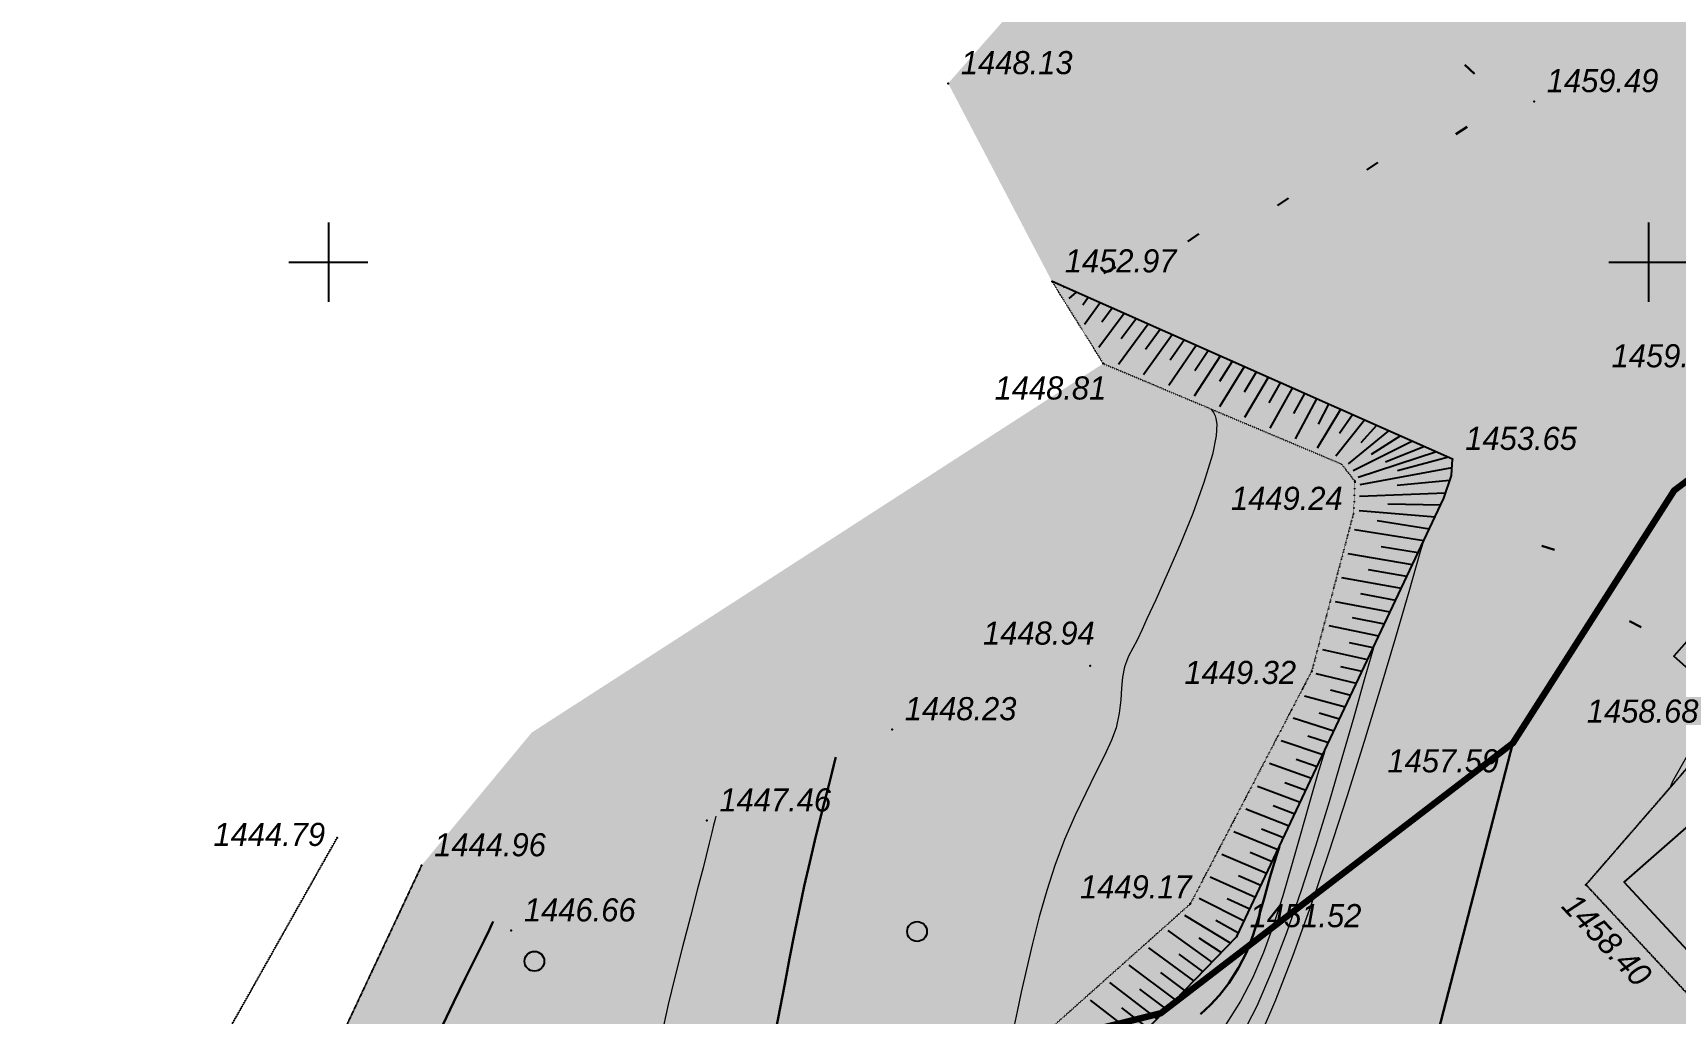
# Model space of a CAD drawing. Header units: millimetres. Extents: x 474337 to 1180020, y 4124662 to 4776603.
# Drawn here: x 563098 to 625297, y 4315095 to 4352221 of the extents above; entities that cross this region are included whole.
import ezdxf

# ---------------------------------------------------------------- set-up
doc = ezdxf.new("R2010")
doc.units = ezdxf.units.MM
doc.header["$PDMODE"] = 32
doc.header["$PDSIZE"] = 0.33
doc.linetypes.add('Д_ТРОТ_ТРУБА', pattern=[3, 1.5, -1.5])
doc.linetypes.add('Контура низ откосов  Штриховая 0.1-0.5 - - - - - - -', pattern=[0.6, 0.1, -0.5])
for name, color, linetype in [('(001) Сетка', 92, 'Continuous'), ('(004) Точки рельефа', 7, 'Continuous'), ('(007) Здания', 7, 'Continuous'), ('(025) Дорога', 7, 'Continuous'), ('(031) Горизонтали', 42, 'Continuous'), ('(035) Откосы', 7, 'Continuous'), ('(038) Деревья', 7, 'Continuous'), ('(040) Ограда', 7, 'Continuous')]:
    doc.layers.add(name, color=color, linetype=linetype)
doc.layers.add('(032) Горизонтали утолщенные', color=32, linetype='Continuous', lineweight=30)
doc.layers.add('(042) Бергштрих11', color=32, linetype='Continuous', lineweight=30)
doc.styles.add('D-431', font='')
doc.styles.get('D-431').set_extended_font_data('D431', italic=True)
doc.linetypes.add('ОГРАДА_V_ПРОВ', pattern='A,2.5,["v",Standard,S=1,R=0,X=0,Y=0],5,["v",Standard,S=1,R=180,X=0,Y=0],2.5', length=10)

# ---------------------------------------------------------------- blocks, each defined once
blk = doc.blocks.new('d')
at = {"layer": '(038) Деревья'}
blk.add_ellipse((0, 0), major_axis=(0.265, 0.265), ratio=1, start_param=5.497787, end_param=11.780972, dxfattribs=at)
blk = doc.blocks.new('Setka')
at = {"layer": '(001) Сетка'}
for p, q in [((0, 1.5), (0, -1.5)), ((-1.5, 0), (1.5, 0))]:
    blk.add_line(p, q, dxfattribs=at)

msp = doc.modelspace()

# ---------------------------------------------------------------- hatches: boundary and pattern name
at = {"lineweight": 30}
h = msp.add_hatch(color=74, dxfattribs=at)
h.dxf.hatch_style = 1
h.paths.add_polyline_path([(633175, 4349371), (632445, 4350958), (636357, 4352757), (637141, 4351054), (640648, 4352543), (648947, 4356956), (669587, 4356956), (677876, 4361936), (686916, 4370366), (689024, 4372969), (689326, 4374683), (688120, 4377668), (687868, 4380547), (691128, 4386945), (699101, 4396791), (709954, 4406912), (729810, 4426767), (742406, 4440276), (758684, 4456553), (772811, 4469273), (783394, 4478802), (785866, 4481107), (794074, 4490889), (799709, 4497372), (803431, 4500076), (805225, 4502291), (806413, 4502565), (810168, 4501629), (811415, 4501716), (813289, 4504601), (813465, 4507957), (812972, 4511068), (818452, 4519193), (823656, 4525620), (832236, 4532567), (844049, 4539949), (853922, 4545649), (876870, 4557851), (908020, 4557851), (917859, 4544794), (924047, 4575388), (935917, 4597951), (965442, 4643567), (925088, 4624056), (916353, 4619712), (892616, 4615150), (870021, 4612401), (847687, 4604139), (831189, 4600503), (795360, 4594192), (785632, 4597934), (778244, 4576750), (768574, 4559771), (754716, 4534815), (737097, 4503664), (720556, 4477258), (698516, 4449781), (678903, 4431955), (663271, 4417420), (630887, 4381491), (612878, 4367449), (597764, 4350308), (601698, 4342800), (603635, 4339695), (581991, 4325721), (577817, 4320688), (569860, 4303729), (566258, 4292434), (567003, 4287025), (569794, 4277604), (568791, 4289068), (570228, 4292149), (573306, 4295568), (590395, 4304275), (594338, 4310347), (599670, 4313551), (605802, 4315080), (607943, 4326094), (611205, 4332781), (613371, 4335024), (616991, 4338773), (615686, 4344424), (632566, 4349112)])
h = msp.add_hatch(color=74, dxfattribs=at)
h.dxf.hatch_style = 1
h.paths.add_polyline_path([(637141, 4351054), (639303, 4346353), (635391, 4344553), (633175, 4349371), (632566, 4349112), (620057, 4345760), (615686, 4344424), (616991, 4338773), (611205, 4332781), (607943, 4326094), (605802, 4315080), (599670, 4313551), (594338, 4310347), (590395, 4304275), (573306, 4295568), (576018, 4294051), (586230, 4294051), (616144, 4313712), (619146, 4325320), (625260, 4334894), (631928, 4339904), (643132, 4345328), (651158, 4347940), (645076, 4354897), (640648, 4352543)])
h = msp.add_hatch(color=74, dxfattribs=at)
h.dxf.hatch_style = 1
edge = h.paths.add_edge_path()
edge.add_line((668651, 4311220), (672337, 4307004))
edge.add_line((672337, 4307004), (677607, 4311612))
edge.add_line((677607, 4311612), (667602, 4323055))
edge.add_line((667602, 4323055), (660826, 4317131))
edge.add_line((660826, 4317131), (661221, 4316679))
edge.add_line((661221, 4316679), (653392, 4309834))
edge.add_line((653392, 4309834), (650364, 4313297))
edge.add_line((650364, 4313297), (648858, 4311981))
edge.add_line((648858, 4311981), (645172, 4316197))
edge.add_line((645172, 4316197), (656013, 4325675))
edge.add_line((656013, 4325675), (659699, 4321459))
edge.add_line((659699, 4321459), (664969, 4326066))
edge.add_line((664969, 4326066), (654964, 4337509))
edge.add_line((654964, 4337509), (648189, 4331586))
edge.add_line((648189, 4331586), (648584, 4331134))
edge.add_line((648584, 4331134), (640754, 4324289))
edge.add_line((640754, 4324289), (637727, 4327752))
edge.add_line((637727, 4327752), (636221, 4326435))
edge.add_line((636221, 4326435), (632535, 4330651))
edge.add_line((632535, 4330651), (643376, 4340129))
edge.add_line((643376, 4340129), (647062, 4335913))
edge.add_line((647062, 4335913), (655343, 4343154))
edge.add_line((655343, 4343154), (651158, 4347940))
edge.add_line((651158, 4347940), (643132, 4345328))
edge.add_line((643132, 4345328), (631928, 4339904))
edge.add_line((631928, 4339904), (625260, 4334894))
edge.add_line((625260, 4334894), (619146, 4325320))
edge.add_line((619146, 4325320), (616144, 4313712))
edge.add_line((616144, 4313712), (664431, 4273531))
edge.add_line((664431, 4273531), (665085, 4273391))
edge.add_line((665085, 4273391), (676692, 4276338))
edge.add_line((676692, 4276338), (683409, 4279643))
edge.add_line((683409, 4279643), (683636, 4279308))
edge.add_line((683636, 4279308), (694123, 4282038))
edge.add_line((694123, 4282038), (696993, 4286732))
edge.add_arc((694278, 4288008), 3000, 334.83215, 395.55832)
edge.add_line((696718, 4289752), (692877, 4294146))
edge.add_line((692877, 4294146), (686101, 4288222))
edge.add_line((686101, 4288222), (686496, 4287770))
edge.add_line((686496, 4287770), (678667, 4280925))
edge.add_line((678667, 4280925), (675639, 4284388))
edge.add_line((675639, 4284388), (674133, 4283072))
edge.add_line((674133, 4283072), (670447, 4287287))
edge.add_line((670447, 4287287), (681288, 4296766))
edge.add_line((681288, 4296766), (684974, 4292550))
edge.add_line((684974, 4292550), (690244, 4297157))
edge.add_line((690244, 4297157), (680239, 4308600))
edge.add_line((680239, 4308600), (673464, 4302676))
edge.add_line((673464, 4302676), (673859, 4302225))
edge.add_line((673859, 4302225), (666029, 4295379))
edge.add_line((666029, 4295379), (663001, 4298843))
edge.add_line((663001, 4298843), (661496, 4297526))
edge.add_line((661496, 4297526), (657810, 4301742))
edge.add_line((657810, 4301742), (668651, 4311220))

# ---------------------------------------------------------------- linework, layer by layer
at = {"layer": '(004) Точки рельефа', "linetype": 'ByBlock', "lineweight": -2}
for p in [(597764, 4350308, 1446619), (619951, 4349626, 1457976), (601698, 4342800, 1451463), (603635, 4339695, 1447300), (616865, 4336078, 1452140), (613163, 4335241, 1447727), (625260, 4334894, 1457068), (603137, 4328244, 1447432), (611535, 4328052, 1447805), (595638, 4325841, 1446725), (619146, 4325320, 1456081), (588618, 4322386, 1445953), (574623, 4321735, 1443284), (577817, 4320688, 1443445), (621919, 4319959, 1456893), (606933, 4319231, 1447656), (581215, 4318221, 1445154), (608701, 4318003, 1450014)]:
    msp.add_point(p, dxfattribs=at)
at = {"layer": '(007) Здания'}
for points, elevation in [([(626620, 4330165), (625243, 4328609), (626693, 4327326), (628070, 4328882)], 1457431), ([(630091, 4325948), (635566, 4318457), (629801, 4313113), (623368, 4320062)], 1458574)]:
    msp.add_lwpolyline(points, close=True, dxfattribs=dict(at, elevation=elevation))
at = {"layer": '(025) Дорога', "linetype": 'Д_ТРОТ_ТРУБА', "flags": 128}
for points, elevation in [([(631269, 4309908), (621919, 4319959), (627530, 4326430), (626693, 4327326)], 1456655), ([(563098, 4286118), (563248, 4295570), (565347, 4305275), (574623, 4321735)], 1446856), ([(577817, 4320688), (569860, 4303729), (566258, 4292434), (568352, 4277225), (580498, 4265770), (591797, 4263523), (606132, 4264295), (623648, 4265826)], 1443445)]:
    msp.add_lwpolyline(points, dxfattribs=dict(at, elevation=elevation))
at = {"layer": '(031) Горизонтали', "color": 42, "linetype": 'Continuous', "lineweight": 0}
for points, elevation in [([(607715, 4337977), (607814, 4337839), (607875, 4337713), (607905, 4337621), (607935, 4337395), (607911, 4336965), (607769, 4336250), (607451, 4335189), (607025, 4334023), (606545, 4332838), (606061, 4331720), (605626, 4330754), (605292, 4330026), (605112, 4329623), (604926, 4329225), (604755, 4328924), (604596, 4328621), (604445, 4328214), (604363, 4327817), (604328, 4327402), (604301, 4326956), (604245, 4326462), (604121, 4325906), (603947, 4325432), (603682, 4324858), (603349, 4324189), (602972, 4323431), (602572, 4322591), (602174, 4321672), (601801, 4320682), (601499, 4319739), (601216, 4318737), (600957, 4317727), (600727, 4316761), (600532, 4315889), (600377, 4315163), (600268, 4314634)], 1447490), ([(615738, 4332892), (615633, 4332525), (615207, 4331051), (614703, 4329326), (614133, 4327414), (613513, 4325379), (612856, 4323284), (612178, 4321193), (611493, 4319170), (610815, 4317279), (610158, 4315584), (609537, 4314147)], 1451990), ([(613874, 4328949), (613870, 4328936), (613523, 4327722), (613122, 4326309), (612674, 4324752), (612187, 4323103), (611670, 4321416), (611130, 4319744), (610575, 4318143), (610013, 4316664), (609452, 4315363), (608899, 4314292)], 1451490), ([(627249, 4326731), (626872, 4326297), (626306, 4325605), (625709, 4324775), (625190, 4323869), (625093, 4323620)], 1457490), ([(612024, 4325034), (611747, 4324131), (611419, 4322986), (611096, 4321827), (610771, 4320669), (610435, 4319533), (610081, 4318434), (609701, 4317392), (609287, 4316424), (608832, 4315549), (608257, 4314624)], 1450990), ([(588962, 4322555), (588950, 4322504), (588923, 4322395), (588878, 4322212), (588810, 4321934), (588711, 4321529), (588597, 4321064), (588480, 4320604), (588270, 4319798), (588001, 4318762), (587705, 4317611), (587415, 4316460), (587164, 4315424), (586984, 4314620)], 1445990)]:
    msp.add_lwpolyline(points, dxfattribs=dict(at, elevation=elevation))
at = {"layer": '(032) Горизонтали утолщенные', "color": 32, "linetype": 'Continuous', "lineweight": 30}
for points, elevation in [([(593509, 4324793), (593486, 4324699), (593437, 4324502), (593358, 4324188), (593242, 4323731), (593081, 4323101), (592906, 4322404), (592718, 4321640), (592520, 4320809), (592314, 4319909), (592129, 4319048), (591943, 4318120), (591757, 4317161), (591575, 4316207), (591399, 4315293), (591232, 4314455)], 1446490), ([(610312, 4321413), (610207, 4321103), (609948, 4320236), (609727, 4319439), (609521, 4318706), (609308, 4318028), (609064, 4317397), (608765, 4316806), (608395, 4316225), (608045, 4315779), (607694, 4315408), (607318, 4315053)], 1450490), ([(580534, 4318566), (580487, 4318464), (580380, 4318236), (580190, 4317843), (579892, 4317242), (579475, 4316405), (579043, 4315525), (578631, 4314656)], 1444490)]:
    msp.add_lwpolyline(points, dxfattribs=dict(at, elevation=elevation))
at = {"layer": '(035) Откосы', "color": 7}
for p, q in [((602153, 4342599, 1447016), (602122, 4342572, 1447016)), ((602608, 4342397, 1447016), (602330, 4342161, 1447016)), ((603063, 4342195, 1447016), (602858, 4341906, 1447016)), ((603518, 4341994, 1447016), (602927, 4341180, 1447016)), ((604428, 4341590, 1447016), (603473, 4340307, 1447016)), ((603973, 4341792, 1447016), (603587, 4341268, 1447016)), ((605338, 4341187, 1447016), (604211, 4339664, 1447016)), ((604883, 4341389, 1447016), (604314, 4340630, 1447016)), ((605793, 4340986, 1447016), (605238, 4340225, 1447016)), ((606248, 4340784, 1447016), (605162, 4339264, 1447016)), ((607158, 4340381, 1447016), (606120, 4338861, 1447016)), ((606703, 4340582, 1447016), (606172, 4339822, 1447016)), ((608068, 4339977, 1447016), (607077, 4338459, 1447016)), ((607613, 4340179, 1447016), (607106, 4339419, 1447016)), ((608523, 4339776, 1447016), (608039, 4339017, 1447016)), ((608978, 4339574, 1447016), (608034, 4338056, 1447016)), ((609433, 4339372, 1447016), (608973, 4338614, 1447016)), ((609888, 4339171, 1447016), (608991, 4337654, 1447016)), ((610343, 4338969, 1447016), (609906, 4338211, 1447016)), ((610798, 4338767, 1447016), (609948, 4337251, 1447016)), ((611253, 4338566, 1447016), (610840, 4337808, 1447016)), ((611708, 4338364, 1447016), (610905, 4336849, 1447016)), ((612618, 4337961, 1447016), (611736, 4336497, 1447016)), ((612163, 4338162, 1447016), (611773, 4337405, 1447016)), ((613073, 4337759, 1447016), (612581, 4337053, 1447016)), ((613528, 4337557, 1447016), (612440, 4336195, 1447016)), ((614438, 4337154, 1447016), (612907, 4335898, 1447016)), ((613983, 4337356, 1447016), (613391, 4336694, 1447016)), ((615347, 4336751, 1447016), (613105, 4335636, 1447016)), ((614893, 4336953, 1447016), (613780, 4336252, 1447016)), ((615802, 4336549, 1447016), (614328, 4335960, 1447016)), ((616257, 4336348, 1447016), (613290, 4335385, 1447016)), ((616712, 4336146, 1447016), (614779, 4335633, 1447016)), ((616841, 4335748, 1447016), (613354, 4335098, 1447016)), ((616756, 4335262, 1447016), (614765, 4335073, 1447016)), ((616604, 4334788, 1447016), (613343, 4334667, 1447016)), ((616204, 4333878, 1447016), (613325, 4334121, 1447016)), ((616416, 4334328, 1447016), (614417, 4334371, 1447016)), ((615778, 4332978, 1447016), (613154, 4333398, 1447016)), ((615991, 4333428, 1447016), (614015, 4333737, 1447016)), ((615566, 4332528, 1447016), (614159, 4332759, 1447016)), ((615353, 4332078, 1447016), (612914, 4332489, 1447016)), ((614928, 4331178, 1447016), (612673, 4331580, 1447016)), ((615140, 4331628, 1447016), (613686, 4331880, 1447016)), ((614715, 4330728, 1447016), (613396, 4330970, 1447016)), ((614502, 4330278, 1447016), (612433, 4330670, 1447016)), ((614077, 4329378, 1447016), (612193, 4329760, 1447016)), ((614290, 4329828, 1447016), (613071, 4330067, 1447016)), ((613864, 4328929, 1447016), (612969, 4329117, 1447016)), ((613652, 4328479, 1447016), (611952, 4328850, 1447016)), ((613227, 4327579, 1447016), (611697, 4327944, 1447016)), ((613439, 4328029, 1447016), (612636, 4328211, 1447016)), ((613014, 4327129, 1447016), (612247, 4327327, 1447016)), ((612801, 4326679, 1447016), (611261, 4327105, 1447016)), ((612376, 4325779, 1447016), (610825, 4326266, 1447016)), ((612589, 4326229, 1447016), (611816, 4326457, 1447016)), ((611951, 4324879, 1447016), (610377, 4325405, 1447016)), ((612163, 4325329, 1447016), (611382, 4325582, 1447016)), ((611738, 4324429, 1447016), (610945, 4324702, 1447016)), ((611525, 4323979, 1447016), (609928, 4324544, 1447016)), ((611100, 4323079, 1447016), (609480, 4323684, 1447016)), ((611313, 4323529, 1447016), (610508, 4323822, 1447016)), ((610675, 4322179, 1447016), (609031, 4322823, 1447016)), ((610887, 4322629, 1447016), (610071, 4322941, 1447016)), ((610249, 4321279, 1447016), (608583, 4321963, 1447016)), ((610462, 4321729, 1447016), (609634, 4322061, 1447016)), ((609824, 4320380, 1447016), (608134, 4321103, 1447016)), ((610037, 4320830, 1447016), (609198, 4321181, 1447016)), ((609399, 4319480, 1447016), (607686, 4320243, 1447016)), ((609611, 4319930, 1447016), (608761, 4320301, 1447016)), ((608973, 4318580, 1447016), (607265, 4319436, 1447016)), ((609186, 4319030, 1447016), (608324, 4319421, 1447016)), ((608452, 4317746, 1447016), (606729, 4318793, 1447016)), ((608761, 4318130, 1447016), (607903, 4318604, 1447016)), ((607760, 4317031, 1447016), (606098, 4318225, 1447016)), ((608106, 4317389, 1447016), (607272, 4317941, 1447016)), ((607067, 4316316, 1447016), (605360, 4317567, 1447016)), ((607413, 4316674, 1447016), (606506, 4317332, 1447016)), ((606375, 4315601, 1447016), (604623, 4316909, 1447016)), ((606721, 4315959, 1447016), (605812, 4316631, 1447016)), ((605682, 4314886, 1447016), (603885, 4316251, 1447016)), ((606029, 4315244, 1447016), (605019, 4316004, 1447016)), ((604990, 4314171, 1447016), (603148, 4315593, 1447016)), ((605336, 4314529, 1447016), (604335, 4315296, 1447016))]:
    msp.add_line(p, q, dxfattribs=at)
at = {"layer": '(035) Откосы', "elevation": 1447016, "flags": 128}
msp.add_lwpolyline([(584124, 4299382), (589093, 4300348), (593755, 4302569), (608701, 4318003), (616542, 4334593), (616821, 4335463), (616865, 4336078), (601698, 4342800)], dxfattribs=at)
at = {"layer": '(035) Откосы', "color": 0, "linetype": 'Контура низ откосов  Штриховая 0.1-0.5 - - - - - - -', "elevation": 1447016, "flags": 128}
msp.add_lwpolyline([(601698, 4342800), (603635, 4339695), (612657, 4335895), (613163, 4335241), (613123, 4334062), (611535, 4328052), (606933, 4319231), (600537, 4313528), (592801, 4304738), (587677, 4301845), (584124, 4299382)], dxfattribs=at)
at = {"layer": '(040) Ограда', "linetype": 'ОГРАДА_V_ПРОВ', "elevation": 1446882, "flags": 128}
msp.add_lwpolyline([(606124, 4265794), (591609, 4264981), (581511, 4268161), (578820, 4280654), (580787, 4290752), (599001, 4301789), (609061, 4311271), (616144, 4313712), (619146, 4325320), (625260, 4334894), (625260, 4334894), (625260, 4334894)], dxfattribs=at)
at = {"layer": '(042) Бергштрих11', "color": 32, "linetype": 'Continuous', "lineweight": 30}
for p, q in [((617691, 4350664, 1456490), (617329, 4351009, 1456490)), ((617414, 4348662, 1456490), (616996, 4348389, 1456490)), ((614034, 4347312, 1454490), (613621, 4347031, 1454490)), ((610656, 4345962, 1452490), (610240, 4345684, 1452490)), ((607256, 4344603, 1450490), (606844, 4344320, 1450490)), ((604110, 4343346, 1448490), (603664, 4343120, 1448490)), ((620726, 4332638, 1454490), (620253, 4332797, 1454490)), ((624013, 4329709, 1456490), (623572, 4329946, 1456490))]:
    msp.add_line(p, q, dxfattribs=at)
at = {"color": 5, "lineweight": 30, "elevation": 1457135}
msp.add_lwpolyline([(704494, 4381337), (681980, 4364969), (664554, 4352300), (643132, 4345328), (631928, 4339904), (625260, 4334894), (619146, 4325320), (616144, 4313712), (609061, 4311271), (599001, 4301789), (580787, 4290752), (578820, 4280654), (581511, 4268161), (591609, 4264981), (606124, 4265794), (637766, 4268561), (652756, 4270586), (672002, 4269961), (697087, 4272543), (702281, 4271438), (706937, 4268833)], dxfattribs=at)
at = {"color": 1, "lineweight": 100, "elevation": 1453684}
msp.add_lwpolyline([(631928, 4339904), (625260, 4334894), (619146, 4325320), (605802, 4315080), (599670, 4313551), (594338, 4310347), (590395, 4304275), (573306, 4295568), (570228, 4292149), (568791, 4289068), (570583, 4268586), (566526, 4263393), (598392, 4260152), (603494, 4260778), (624035, 4262575), (639218, 4263637)], dxfattribs=at)

# ---------------------------------------------------------------- block references
at = {"layer": '(001) Сетка', "xscale": 999.9999999813735, "yscale": 999.9999999813735, "zscale": 999.9999999813735}
for p in [(574291, 4343540, -1510), (624291, 4343540, -1510)]:
    msp.add_blockref('Setka', p, dxfattribs=at)
at = {"layer": '(038) Деревья', "linetype": 'Continuous', "xscale": 999.9999999813735, "yscale": 999.9999999813735, "zscale": 999.9999999813735}
for p in [(596585, 4318187, -1510), (582093, 4317061, -1510)]:
    msp.add_blockref('d', p, dxfattribs=at)

# ---------------------------------------------------------------- texts
at = {"layer": '(004) Точки рельефа', "linetype": 'ByBlock', "char_height": 875, "attachment_point": 4, "style": 'D-431'}
for s, insert, rotation in [('1448.13', (598246, 4351087, 1446619), 0), ('1459.49', (620433, 4350405, 1457976), 0), ('1452.97', (602180, 4343579, 1451463), 0), ('1459.36', (622889, 4339985, 1457852), 0), ('1448.81', (599523, 4338765, 1447300), 0), ('1453.65', (617347, 4336857, 1452140), 0), ('1449.24', (608475, 4334586, 1447727), 0), ('1448.94', (599084, 4329483, 1447432), 0), ('1449.32', (606710, 4327993, 1447805), 0), ('1448.23', (596120, 4326620, 1446725), 0), ('1458.68', (621950, 4326530, 1457168), 0), ('1457.59', (614399, 4324645, 1456081), 0), ('1447.46', (589100, 4323165, 1445953), 0), ('1444.79', (569938, 4321858, 1443284), 0), ('1444.96', (578299, 4321467, 1443445), 0), ('1449.17', (602757, 4319871, 1447656), 0), ('1446.66', (581697, 4319000, 1445154), 0), ('1451.52', (609183, 4318782, 1450014), 0), ('1458.40', (621264, 4319409, 1456893), 313.18145)]:
    msp.add_mtext(s, dxfattribs=dict(at, insert=insert, rotation=rotation))

doc.saveas('drawing.dxf')
